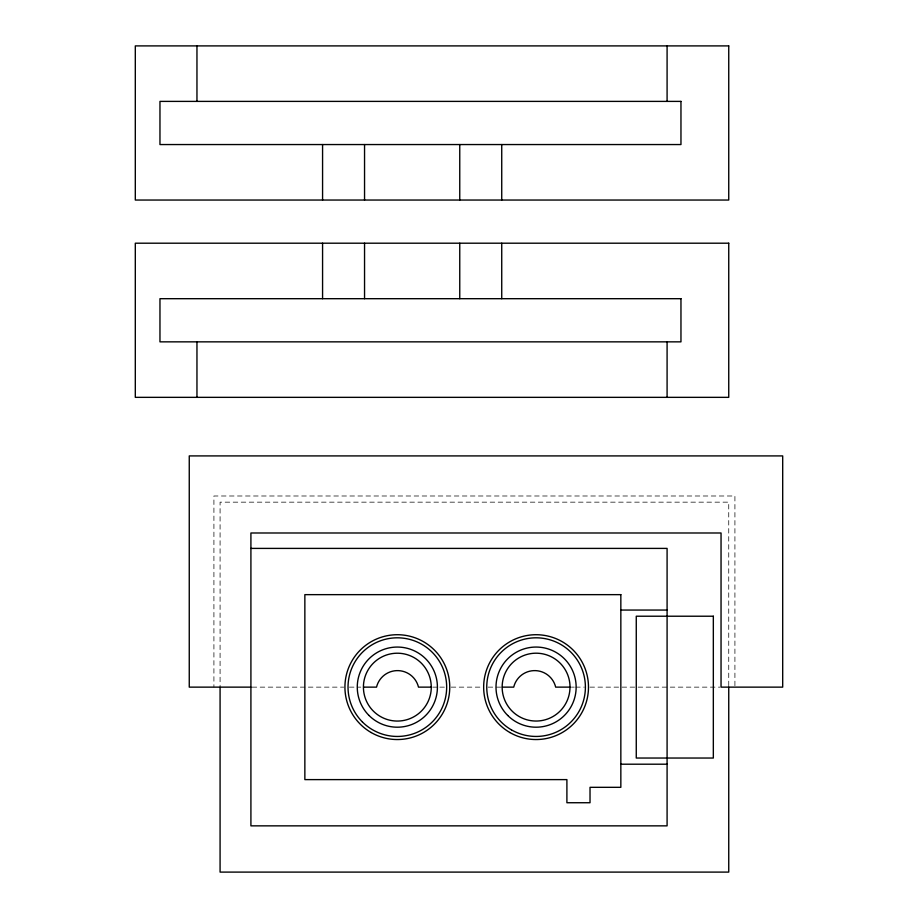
<?xml version="1.0" encoding="UTF-8"?>
<svg xmlns="http://www.w3.org/2000/svg" width="918" height="918" viewBox="0 0 918 918"><rect width="100%" height="100%" fill="white"/><g stroke="black" fill="none" stroke-linecap="round" stroke-linejoin="round"><path stroke-width="0.69" stroke-dasharray="4.59 3.44" d="M252.152 687.134L343.722 687.134M349.368 687.134L360.797 687.134M432.711 687.134L438.391 687.134M439.814 687.134L445.494 687.134M451.186 687.134L482.443 687.134M488.124 687.134L500.918 687.134M571.386 687.134L574.324 687.123M575.666 687.134L584.353 687.123M589.941 687.134L719.873 687.134M734.916 685.7L734.916 495.995L213.917 495.995L213.917 687.134M728.743 685.7L728.743 502.157L220.079 502.157L220.079 685.7"/><path stroke-width="1.38" d="M459.757 200.044L459.757 144.551M501.733 200.044L501.733 144.551M250.912 548.402L667.088 548.402L667.088 825.856L250.912 825.856L250.912 532.991L721.043 532.991L721.043 687.134L782.698 687.134L782.698 455.913L189.257 455.913L189.257 687.134L250.912 687.134M620.843 610.057L667.088 610.057M363.666 687.134L376.529 687.134A21.584 21.584 0 0 1 418.493 687.134L431.288 687.134A33.909 33.909 0 0 1 380.385 716.499A33.909 33.909 0 0 1 380.385 657.758A33.909 33.909 0 0 1 431.253 687.134M502.341 687.134L513.713 687.134A21.584 21.584 0 0 1 555.677 687.134L570.021 687.123A33.909 33.909 0 0 0 519.118 657.758A33.909 33.909 0 0 0 519.118 716.499A33.909 33.909 0 0 0 569.986 687.134M620.843 764.201L667.088 764.201M728.743 687.134L728.743 872.1L220.079 872.1L220.079 687.134M667.088 45.9L667.088 101.393M667.088 341.852L667.088 397.345M501.733 243.201L501.733 298.694M459.757 243.201L459.757 298.694M364.549 144.551L364.549 200.044M364.549 243.201L364.549 298.694M322.574 144.551L322.574 200.044M322.574 243.201L322.574 298.694M196.957 45.9L196.957 101.393M196.957 341.852L196.957 397.345M728.743 45.9L135.302 45.9L135.302 200.044L728.743 200.044L728.743 45.9M680.961 101.393L159.962 101.393L159.962 144.551L680.961 144.551L680.961 101.393M728.743 243.201L135.302 243.201L135.302 397.345L728.743 397.345L728.743 243.201M680.961 298.694L159.962 298.694L159.962 341.852L680.961 341.852L680.961 298.694M620.843 594.646L304.856 594.646L304.856 779.611L566.899 779.611L566.899 802.734L590.022 802.734L590.022 787.323L620.843 787.323L620.843 594.646M713.332 616.219L636.266 616.219L636.266 758.038L713.332 758.038L713.332 616.219M509.869 732.518A52.406 52.406 0 0 0 588.484 687.134A52.406 52.406 0 0 0 509.869 641.739A52.406 52.406 0 0 0 509.869 732.518M369.002 715.466A40.082 40.082 0 0 0 436.05 697.508A40.082 40.082 0 0 0 386.971 648.418A40.082 40.082 0 0 0 369.002 715.466M507.734 715.466A40.082 40.082 0 0 0 574.783 697.508A40.082 40.082 0 0 0 525.693 648.418A40.082 40.082 0 0 0 507.734 715.466M362.461 722.007A49.331 49.331 0 0 0 444.989 699.895A49.331 49.331 0 0 0 384.573 639.49A49.331 49.331 0 0 0 362.461 722.007M371.136 732.518A52.406 52.406 0 0 0 449.751 687.134A52.406 52.406 0 0 0 371.136 641.739A52.406 52.406 0 0 0 371.136 732.518M511.406 729.844A49.331 49.331 0 0 0 585.397 687.134A49.331 49.331 0 0 0 511.406 644.413A49.331 49.331 0 0 0 511.406 729.844"/></g></svg>
